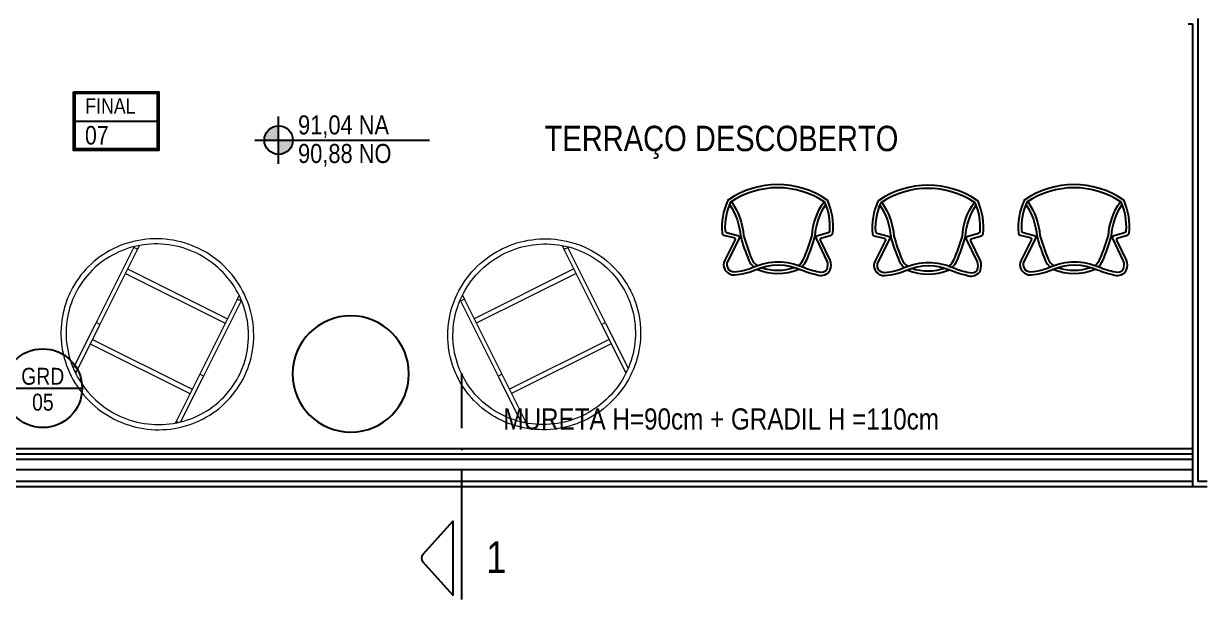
# Model space of a CAD drawing. Header units: metres. Extents: x -40 to 570, y -25 to 184.
# Drawn here: x 104.62 to 110.21, y -9.93 to -7.21 of the extents above; entities that cross this region are included whole.
import ezdxf
from ezdxf.enums import TextEntityAlignment as Align

# ---------------------------------------------------------------- set-up
doc = ezdxf.new("R2010")
doc.units = ezdxf.units.M
for name, color, linetype in [('ARQ-DIM', 2, 'Continuous'), ('ARQ-SIM', 1, 'Continuous'), ('ARQ-TXT', 2, 'Continuous'), ('DUPLEX SUPERIOR$0$3', 2, 'Continuous'), ('DUPLEX SUPERIOR$0$ARQ-ALV ACAB', 4, 'Continuous'), ('DUPLEX SUPERIOR$0$ARQ-ALV OSSO', 5, 'Continuous'), ('DUPLEX SUPERIOR$0$ARQ-AUX', 7, 'Continuous'), ('DUPLEX SUPERIOR$0$ARQ-AUX2', 2, 'Continuous'), ('DUPLEX SUPERIOR$0$ARQ-MOB', 7, 'Continuous')]:
    doc.layers.add(name, color=color, linetype=linetype)
doc.styles.add('Adesa', font='ARIALN.TTF')
doc.styles.add('M50', font='ARIALN.TTF', dxfattribs={"height": 0.15})

# ---------------------------------------------------------------- blocks, each defined once
blk = doc.blocks.new('*U1090')
at = {"lineweight": 0}
for p, q in [((-290.5, 83.3), (-290.5, 318.5)), ((-280.9, 326.4), (-270.7, 326.4)), ((-270.7, 326.4), (-270.7, 334.4)), ((-270.7, 83.3), (-270.7, 326.4)), ((256.4, 328.5), (256.4, 334.4)), ((256.4, 326.4), (256.4, 328.5)), ((256.4, 325.9), (256.4, 326.4)), ((256.4, 326.4), (261.9, 326.4)), ((256.4, 83.3), (256.4, 325.9)), ((261.9, 326.4), (266.6, 326.4)), ((276.1, 83.3), (276.1, 318.5)), ((256.4, 179.1), (-270.7, 179.1)), ((256.4, 156), (-270.7, 156)), ((-290.5, -314.8), (-290.5, 83.3)), ((-290.5, 76.2), (-270.7, 76.2)), ((-270.7, -314.8), (-270.7, 83.3)), ((256.4, -314.8), (256.4, 83.3)), ((256.4, 76.2), (276.1, 76.2)), ((276.1, -314.8), (276.1, 83.3)), ((256.4, -193.3), (-270.7, -193.3)), ((256.4, -216.4), (-270.7, -216.4)), ((-290.5, -324.7), (-290.5, -314.8)), ((-290.5, -320.6), (-270.7, -320.6)), ((-270.7, -340.6), (-270.7, -314.8)), ((256.4, -340.6), (256.4, -314.8)), ((256.4, -320.6), (276.1, -320.6)), ((276.1, -324.7), (276.1, -314.8))]:
    blk.add_line(p, q, dxfattribs=at)
for points, knots in [([(450, -3.1), (450, -51.1), (442.1, -99.1), (411.5, -190.2), (388.7, -233.3), (330.5, -310.3), (295.1, -344.1), (215.2, -399.2), (170.8, -420.4), (77.3, -448), (28.3, -454.3), (-69.2, -451.6), (-117.7, -442.4), (-209.4, -409.6), (-252.5, -385.9), (-329.1, -326.3), (-362.4, -290.4), (-416, -210.2), (-436.2, -165.8), (-461.4, -73.1), (-466.4, -24.8), (-460.7, 71), (-450, 118.5), (-414, 207.7), (-388.7, 249.4), (-326.1, 322.9), (-288.7, 354.7), (-205.7, 405.1), (-160.1, 423.7), (-65.2, 445.8), (-15.9, 449.4), (81.3, 441), (129.2, 429.1), (218.8, 391), (260.5, 364.9), (333.3, 301), (364.5, 263.3), (413.2, 180.1), (430.8, 134.7), (446.8, 57.8), (450, 27.3), (450, -3.1)], [0, 0, 0, 0, 0.319721, 0.319721, 0.639501, 0.639501, 0.959429, 0.959429, 1.279526, 1.279526, 1.599751, 1.599751, 1.920017, 1.920017, 2.240224, 2.240224, 2.560293, 2.560293, 2.880189, 2.880189, 3.19995, 3.19995, 3.519674, 3.519674, 3.839475, 3.839475, 4.159434, 4.159434, 4.47956, 4.47956, 4.7998, 4.7998, 5.120062, 5.120062, 5.440249, 5.440249, 5.760286, 5.760286, 6.080153, 6.080153, 6.283185, 6.283185, 6.283185, 6.283185]), ([(425.5, -3.1), (425.5, -48.5), (418, -93.9), (389, -180.1), (367.4, -220.9), (312.2, -293.8), (278.7, -325.8), (203, -377.8), (160.9, -397.8), (72.5, -423.8), (26.2, -429.8), (-66.1, -427.1), (-111.9, -418.5), (-198.6, -387.4), (-239.4, -365), (-311.8, -308.7), (-343.4, -274.8), (-394.1, -199), (-413.2, -157.1), (-437.1, -69.3), (-441.8, -23.6), (-436.4, 67.1), (-426.3, 112), (-392.2, 196.4), (-368.2, 235.8), (-308.8, 305.4), (-273.4, 335.4), (-194.8, 383), (-151.6, 400.6), (-61.8, 421.4), (-15.2, 424.7), (76.7, 416.8), (122, 405.5), (206.7, 369.5), (246.1, 344.8), (315, 284.5), (344.5, 248.8), (390.7, 170.2), (407.3, 127.2), (422.5, 54.5), (425.5, 25.7), (425.5, -3.1)], [0, 0, 0, 0, 0.320303, 0.320303, 0.640542, 0.640542, 0.96062, 0.96062, 1.280513, 1.280513, 1.60027, 1.60027, 1.919982, 1.919982, 2.239757, 2.239757, 2.559683, 2.559683, 2.879795, 2.879795, 3.200054, 3.200054, 3.520355, 3.520355, 3.84057, 3.84057, 4.160614, 4.160614, 4.480477, 4.480477, 4.800217, 4.800217, 5.119934, 5.119934, 5.439731, 5.439731, 5.759689, 5.759689, 6.079833, 6.079833, 6.283185, 6.283185, 6.283185, 6.283185])]:
    blk.add_open_spline(points, degree=3, knots=knots, dxfattribs=at)
blk = doc.blocks.new('DUPLEX SUPERIOR$0$MOB_TID_Bora Bora_Mesa Auxiliar')
at = {"ltscale": 0.001}
blk.add_circle((0, 0), 0.275, dxfattribs=at)
blk = doc.blocks.new('DUPLEX SUPERIOR$0$MOB_Cadeira Aviv ou Allegra')
for points in [[(4290.7691, 2880.1209, 0.131931), (4290.793, 2879.9666, 0.14013), (4290.7965, 2879.9624, 0.307925), (4291.2625, 2879.9624, 0.136795), (4291.2659, 2879.9665, 0.130223), (4291.2924, 2880.1206, 0.319153), (4291.2849, 2880.1294), (4291.2371, 2880.1415, -0.48169), (4291.2319, 2880.1528), (4291.2799, 2880.2472, 0.250392), (4291.279, 2880.2926, 0.291136), (4291.2327, 2880.3176, 0.085119), (4291.1355, 2880.2935, -0.209258), (4290.9181, 2880.2935, 0.036257), (4290.8378, 2880.3183, 0.34754), (4290.7827, 2880.2962, 0.194054), (4290.7817, 2880.2472), (4290.8265, 2880.1529, -0.467503), (4290.8214, 2880.1417), (4290.7764, 2880.1295, 0.308502)], [(4290.783, 2880.1088, 0.1213), (4290.8061, 2879.974, 0.306002), (4291.2529, 2879.974, 0.119391), (4291.2782, 2880.1084, 0.329595), (4291.2707, 2880.1175), (4291.2176, 2880.1309, -0.48169), (4291.2111, 2880.1451), (4291.2666, 2880.254, 0.250392), (4291.2659, 2880.2853, 0.291136), (4291.2338, 2880.3026, 0.085119), (4291.1415, 2880.2798, -0.20897), (4290.9123, 2880.2797, 0.036344), (4290.8339, 2880.3038, 0.343827), (4290.7961, 2880.2895, 0.186509), (4290.7955, 2880.2531), (4290.8467, 2880.1453, -0.467504), (4290.8403, 2880.1313), (4290.7904, 2880.1178, 0.318606)]]:
    blk.add_lwpolyline(points, format="xyb", close=True)
for points in [[(4290.9146, 2880.2787, 0.090045), (4290.8932, 2880.2499, 0.02372), (4290.8519, 2880.1345, -0.138637), (4290.8015, 2879.9852)], [(4290.9304, 2880.2725, 0.110173), (4290.9068, 2880.2437, 0.02326), (4290.8668, 2880.1318, -0.142586), (4290.8101, 2879.9713)], [(4291.1284, 2880.2906, 0.008449), (4291.1255, 2880.2923, 0.189361), (4290.9329, 2880.2923, 0.013878), (4290.9281, 2880.2894)], [(4291.1072, 2880.283, 0.163546), (4290.9489, 2880.2822)], [(4291.2484, 2879.9711, -0.135645), (4291.1906, 2880.1314, 0.032927), (4291.1516, 2880.2436, 0.116146), (4291.1265, 2880.2737, 0.116146)], [(4291.2574, 2879.9845, -0.131983), (4291.2054, 2880.1339, 0.033451), (4291.1652, 2880.2499, 0.095284), (4291.1423, 2880.2801, 0.095284)]]:
    blk.add_lwpolyline(points, format="xyb")
blk = doc.blocks.new('DUPLEX SUPERIOR$0$layout dup sup tipo 2')
at = {"layer": 'DUPLEX SUPERIOR$0$ARQ-MOB', "color": 251, "xscale": -1, "rotation": 180}
for p in [(-4315.9744, 2871.9248), (-4315.284, 2871.9217), (-4314.5736, 2871.9248)]:
    blk.add_blockref('DUPLEX SUPERIOR$0$MOB_Cadeira Aviv ou Allegra', p, dxfattribs=at)
at = {"layer": 'DUPLEX SUPERIOR$0$ARQ-MOB', "color": 251, "yscale": 0.001, "zscale": 0.001}
for p, xscale, rotation in [((-22.4481, -8.673), 0.001, 153.4503635204589), ((-20.6039, -8.673), -0.001, 206.5496364795411)]:
    blk.add_blockref('*U1090', p, dxfattribs=dict(at, xscale=xscale, rotation=rotation))
at = {"layer": 'DUPLEX SUPERIOR$0$ARQ-MOB', "color": 251}
blk.add_blockref('DUPLEX SUPERIOR$0$MOB_TID_Bora Bora_Mesa Auxiliar', (-21.526, -8.861), dxfattribs=at)
blk = doc.blocks.new('DUPLEX SUPERIOR$0$planta duplex superior tipo 4')
at = {"layer": 'DUPLEX SUPERIOR$0$ARQ-ALV ACAB'}
for p, q in [((-10.07, 0.0236, 0), (-0.08, 0.0236, 0)), ((-10.07, -2.1664), (-10.07, 0.0236)), ((-10.07, -0.1563, 0), (-0.08, -0.1564, 0))]:
    blk.add_line(p, q, dxfattribs=at)
at = {"layer": 'DUPLEX SUPERIOR$0$ARQ-ALV ACAB', "elevation": 0}
for points in [[(-10.14, 0.0236), (-10.07, 0.0236)], [(-10.0501, -2.1664), (-10.07, -2.1664)]]:
    blk.add_lwpolyline(points, dxfattribs=at)
at = {"layer": 'DUPLEX SUPERIOR$0$ARQ-ALV OSSO'}
blk.add_line((-10.095, -2.1914), (-10.095, -0.0014), dxfattribs=at)
at = {"layer": 'DUPLEX SUPERIOR$0$ARQ-ALV OSSO', "elevation": 0}
blk.add_lwpolyline([(-10.14, -0.0014), (-10.095, -0.0014)], dxfattribs=at)
at = {"layer": 'DUPLEX SUPERIOR$0$ARQ-AUX'}
for p, q in [((-10.07, -0.0015, 0), (-0.08, -0.0016, 0)), ((-10.07, -0.1313, 0), (-0.08, -0.1314, 0))]:
    blk.add_line(p, q, dxfattribs=at)
at = {"layer": 'DUPLEX SUPERIOR$0$ARQ-AUX2'}
for p, q in [((-10.07, -0.0565, 0), (-0.08, -0.0566, 0)), ((-10.07, -0.1065, 0), (-0.08, -0.1066, 0))]:
    blk.add_line(p, q, dxfattribs=at)
blk = doc.blocks.new('DUPLEX SUPERIOR$0$EST-LO-012-BAR-R00')
at = {"layer": 'DUPLEX SUPERIOR$0$3'}
h = blk.add_hatch(color=8, dxfattribs=at)
h.dxf.hatch_style = 1
h.paths.add_polyline_path([(12.990166, -733.007865), (-0.004452, -733.007865), (-0.004452, -859.007865), (12.990166, -859.007865)], flags=16)
h.paths.add_polyline_path([(12.990166, -474.009684), (-0.004452, -474.009684), (-0.004452, -600.009684), (12.990166, -600.009684)], flags=16)
h.paths.add_polyline_path([(12.990166, -41.006716), (0, -41.006716), (0, -167.006716), (12.990166, -167.006716)], flags=16)
h.paths.add_polyline_path([(-77.500305, 296.001179), (-239.500305, 296.001179), (-239.500305, 282.997389), (-77.500305, 282.997389)], flags=16)
h.paths.add_polyline_path([(1027.995156, -74.001904), (1014.985014, -74.001904), (1014.985014, -183.00198), (1012.995156, -183.00198), (1012.995156, -196.001904), (1027.995156, -196.001904)], flags=17)
h.paths.add_polyline_path([(-1534.999687, -396.002061), (-1547.999687, -396.002061), (-1547.999687, -566.99002), (-1534.999687, -566.99002), (-1534.999687, -458.002855), (-1532.999904, -458.002855), (-1532.999904, -445.003037), (-1534.999687, -445.003037)], flags=17)
h.paths.add_polyline_path([(-1547.999687, -245.000884), (-1547.999687, -74.000884), (-1534.999687, -74.000884), (-1534.999687, -183.000531), (-1532.999687, -183.000531), (-1532.999687, -196.000349), (-1534.999687, -196.000349), (-1534.999687, -245.000884)])
h.paths.add_polyline_path([(1027.995404, -566.99002), (1014.995404, -566.99002), (1014.995404, -458.001482), (1012.995404, -458.001482), (1012.995404, -444.99002), (1027.995404, -444.99002)])
h.paths.add_polyline_path([(-251.979379, -937.001358), (-251.979379, -924.001358), (-232.004486, -924.000659), (-232.004486, -855.000659), (-213.004486, -855.000659), (-213.004486, -924.000659), (-0.004452, -924.001358), (-0.004452, -415.003177), (-213.011238, -415.003177), (-213.011238, -482.000175), (-232.011238, -482.000175), (-232.011238, -396.003177), (280.995777, -396.003177), (280.995777, -409.003386), (12.995548, -409.003386), (12.995548, -937.001358)])
h.paths.add_polyline_path([(-517.003335, -245.000006), (-517.003335, 296.001179), (12.994618, 296.001179), (12.994618, -232.000209), (280.995777, -232.000209), (280.995777, -245), (0, -245), (0, 0), (-249.000312, 0), (-249.000312, 12.998784), (-0.000305, 12.998784), (-0.000305, 282.997389), (-504.003335, 282.997389), (-504.003335, -245.000006)])
h.paths.add_polyline_path([(-801.000061, -408.999165), (-520.003335, -408.999165), (-520.003335, -395.999165), (-801.000061, -395.999165)], flags=17)
h.paths.add_polyline_path([(719.496112, -409.003033), (719.496112, -396.003386), (459.996043, -396.003386), (459.996043, -541.004109), (472.996043, -541.004109), (472.996043, -409.003033)], flags=17)
h.paths.add_polyline_path([(719.496112, -232.000353), (472.996043, -232.000353), (472.996043, -99.999277), (459.996043, -99.999277), (459.996043, -245), (719.496112, -245)], flags=17)
h.paths.add_polyline_path([(-993.00031, -541.004109), (-980.00031, -541.004109), (-980.00031, -396.003386), (-1239.500379, -396.003386), (-1239.500379, -409.003386), (-993.00031, -409.003386)], flags=17)
h.paths.add_polyline_path([(-993.00031, -99.999277), (-993.00031, -232), (-1239.500379, -232), (-1239.500379, -245), (-980.00031, -245), (-980.00031, -99.999277)], flags=17)
h.paths.add_polyline_path([(-801.000061, -245), (-520.003335, -245), (-520.003335, -232), (-801.000061, -232)], flags=17)
h.paths.add_polyline_path([(-517.003335, -937.002217), (-352.982201, -937.002217), (-352.982201, -924.002217), (-504.003335, -924.002217), (-504.003335, -395.999165), (-517.003335, -395.999165)])
h.paths.add_polyline_path([(574.479516, -14.002855), (593.479516, -14.002855), (593.479516, 35.997145), (574.479516, 35.997145)])
h.paths.add_polyline_path([(574.479516, -677.000531), (593.479516, -677.000531), (593.479516, -627.000531), (574.479516, -627.000531)])
h.paths.add_polyline_path([(-1113.500883, -677.000531), (-1094.500883, -677.000531), (-1094.500883, -627.000531), (-1113.500883, -627.000531)])
h.paths.add_polyline_path([(-1113.500883, -14.002855), (-1094.500883, -14.002855), (-1094.500883, 35.997145), (-1113.500883, 35.997145)])
h.paths.add_polyline_path([(265.995777, -677.000531), (284.995777, -677.000531), (284.995777, -627.000531), (265.995777, -627.000531)])
h.paths.add_polyline_path([(265.995777, -14.002855), (284.995777, -14.002855), (284.995777, 35.997145), (265.995777, 35.997145)])
h.paths.add_polyline_path([(-805.000061, -677.000531), (-786.000061, -677.000531), (-786.000061, -627.000531), (-805.000061, -627.000531)])
h.paths.add_polyline_path([(-805.000061, -14.002855), (-786.000061, -14.002855), (-786.000061, 35.997145), (-805.000061, 35.997145)])
edge = h.paths.add_edge_path()
edge.add_line((-1547.999687, -566.99002), (-1547.999687, -396.002061))
edge.add_line((-1547.999687, -396.002061), (-1534.999687, -396.002061))
edge.add_line((-1534.999687, -396.002061), (-1534.999687, -445.003037))
edge.add_line((-1534.999687, -445.003037), (-1532.999904, -445.003037))
edge.add_line((-1532.999904, -445.003037), (-1532.999904, -458.002855))
edge.add_line((-1532.999904, -458.002855), (-1534.999687, -458.002855))
edge.add_line((-1534.999687, -458.002855), (-1534.999687, -566.99002))
edge.add_line((-1534.999687, -566.99002), (-1547.999904, -566.99002))
edge.add_line((1027.989198, -196.001904), (1012.995156, -196.001904))
edge.add_line((1012.995156, -196.001904), (1012.995156, -183.00198))
edge.add_line((1012.995156, -183.00198), (1014.985014, -183.00198))
edge.add_line((1014.985014, -183.00198), (1014.985014, -74.001904))
edge.add_line((1014.985014, -74.001904), (1027.995156, -74.001904))
edge.add_line((1027.995156, -74.001904), (1027.995156, -196.001904))
h.paths.add_polyline_path([(-1.560017, -178.478832), (-1.560017, -104.425285), (-24.535801, -104.425285), (-24.535801, -178.478832)], flags=25)
blk = doc.blocks.new('DUPLEX SUPERIOR')
at = {"linetype": 'Continuous', "xscale": 0.01, "yscale": 0.01, "zscale": 0.01}
blk.add_blockref('DUPLEX SUPERIOR$0$EST-LO-012-BAR-R00', (0, 0), dxfattribs=at)
at = {"layer": 'DUPLEX SUPERIOR$0$ARQ-ALV OSSO', "rotation": 180}
blk.add_blockref('DUPLEX SUPERIOR$0$planta duplex superior tipo 4', (0.0749, -9.3715, 0), dxfattribs=at)
at = {"layer": 'DUPLEX SUPERIOR$0$ARQ-MOB', "xscale": -1}
blk.add_blockref('DUPLEX SUPERIOR$0$layout dup sup tipo 2', (-15.36, -0.0001, 0), dxfattribs=at)
blk = doc.blocks.new('NipAcOs')
at = {"layer": 'ARQ-SIM'}
h = blk.add_hatch(color=256, dxfattribs=at)
h.dxf.hatch_style = 1
h.paths.add_polyline_path([(0, 0.15, 0.414214), (-0.15, 0), (0, 0)])
h.paths.add_polyline_path([(0.15, 0), (0, 0), (0, -0.15, 0.414214)])
for p, q in [((0, -0.25), (0, 0.25)), ((-0.25, 0), (0.15, 0)), ((0.15, 0), (1.583, 0))]:
    blk.add_line(p, q, dxfattribs=at)
blk.add_circle((0, 0), 0.15, dxfattribs=at)
at = {"style": 'Adesa'}
for p in [(0.204, 0.06), (0.204, -0.24)]:
    blk.add_attdef('000,00', p, '', height=0.2, dxfattribs=at)
blk = doc.blocks.new('N AP')
for points in [[(0.3098, 0.5223), (0.8624, 0.5223), (0.8624, 0.1419), (0.3098, 0.1419)], [(0.3198, 0.5123), (0.8524, 0.5123), (0.8524, 0.1519), (0.3198, 0.1519)]]:
    blk.add_lwpolyline(points, close=True)
for points in [[(0.3198, 0.3321), (0.8524, 0.3321)], [(0.3198, 0.1519), (0.8524, 0.1519)]]:
    blk.add_lwpolyline(points)
at = {"insert": (0.3864, 0.4801), "char_height": 0.1, "attachment_point": 1, "style": 'Adesa'}
blk.add_mtext_dynamic_manual_height_columns('FINAL', width=0.3501, gutter_width=50, heights=[0], dxfattribs=at)
at = {"style": 'Adesa'}
blk.add_attdef('00', text='', height=0.1, dxfattribs=at).set_placement((0.5673, 0.171), align=Align.CENTER)
blk = doc.blocks.new('ADESA-SIM CORT')
at = {"color": 3}
blk.add_lwpolyline([(1.712, 0.367), (1.4, 0.086), (2.1, 0.086), (1.788, 0.367)], dxfattribs=at)
blk.add_lwpolyline([(1.788, 0.367, 0.267949), (1.712, 0.367)], format="xyb", dxfattribs=at)
at = {"color": 2}
for points in [[(0.521, 0), (0, 0)], [(0.706, 0), (0.729, 0)], [(2.14, 0), (0.914, 0)]]:
    blk.add_lwpolyline(points, dxfattribs=at)
at = {"color": 3, "style": 'Adesa'}
blk.add_attdef('A', text='', height=0.35, dxfattribs=at).set_placement((1.739, -0.325), align=Align.MIDDLE_CENTER)
blk = doc.blocks.new('TIPO COTA$0$Chamada_planta')
at = {"layer": 'ARQ-SIM'}
blk.add_line((-1.241, 0), (1.241, 0), dxfattribs=at)
blk.add_circle((0, 0), 1.241, dxfattribs=at)
at = {"layer": 'ARQ-SIM', "color": 2, "style": 'Adesa'}
for tag, p in [('NUMERO', (0, 0.234)), ('C.D.', (0, -0.272))]:
    blk.add_attdef(tag, text='', height=0.5, dxfattribs=at).set_placement(p, align=Align.MIDDLE_CENTER)

msp = doc.modelspace()

# ---------------------------------------------------------------- block references
at = {"layer": 'ARQ-DIM'}
msp.add_blockref('DUPLEX SUPERIOR', (100, 0), dxfattribs=at)
at = {"layer": 'ARQ-SIM'}
ref = msp.add_blockref('N AP', (104.6294, -7.908), dxfattribs=dict(at, xscale=0.73, yscale=0.73, zscale=0.73))
ref.add_attrib('00', '07', dxfattribs={"layer": '0', "height": 0.0876, "style": 'Adesa'}).set_placement((104.9657, -7.7766), align=Align.CENTER)
ref = msp.add_blockref('NipAcOs', (105.8252, -7.7558, 0), dxfattribs=dict(at, xscale=0.45, yscale=0.45, zscale=0.45))
ref.add_attrib('000,00', '90,88 NO', (105.917, -7.8638, 0), dxfattribs={"layer": '0', "color": 2, "height": 0.09, "style": 'Adesa'})
ref.add_attrib('000,00', '91,04 NA', (105.917, -7.7288, 0), dxfattribs={"layer": '0', "color": 2, "height": 0.09, "style": 'Adesa'})
ref = msp.add_blockref('TIPO COTA$0$Chamada_planta', (104.71, -8.9285, 0), dxfattribs=dict(at, xscale=0.15, yscale=0.15, zscale=0.15))
ref.add_attrib('NUMERO', 'GRD', dxfattribs={"color": 2, "height": 0.08, "style": 'Adesa'}).set_placement((104.71, -8.8722, 0), align=Align.MIDDLE_CENTER)
ref.add_attrib('C.D.', '05', dxfattribs={"color": 2, "height": 0.08, "style": 'Adesa'}).set_placement((104.7108, -8.9946, 0), align=Align.MIDDLE_CENTER)
ref = msp.add_blockref('ADESA-SIM CORT', (106.6913, -8.8569), dxfattribs=dict(at, xscale=-0.5, yscale=0.5, zscale=0.5, rotation=90))
ref.add_attrib('A', '1', dxfattribs={"layer": '0', "color": 4, "height": 0.15, "style": 'Adesa'}).set_placement((106.8536, -9.7272), align=Align.MIDDLE_CENTER)

# ---------------------------------------------------------------- texts
at = {"layer": 'ARQ-TXT'}
for s, height, style, p in [('TERRAÇO DESCOBERTO', 0.12, 'M50', (107.9184, -7.7653, -0.0226)), ('MURETA H=90cm + GRADIL H =110cm ', 0.1, 'Adesa', (107.9329, -9.0741, -0.0226))]:
    msp.add_text(s, height=height, dxfattribs=dict(at, style=style)).set_placement(p, align=Align.MIDDLE)

doc.saveas('drawing.dxf')
